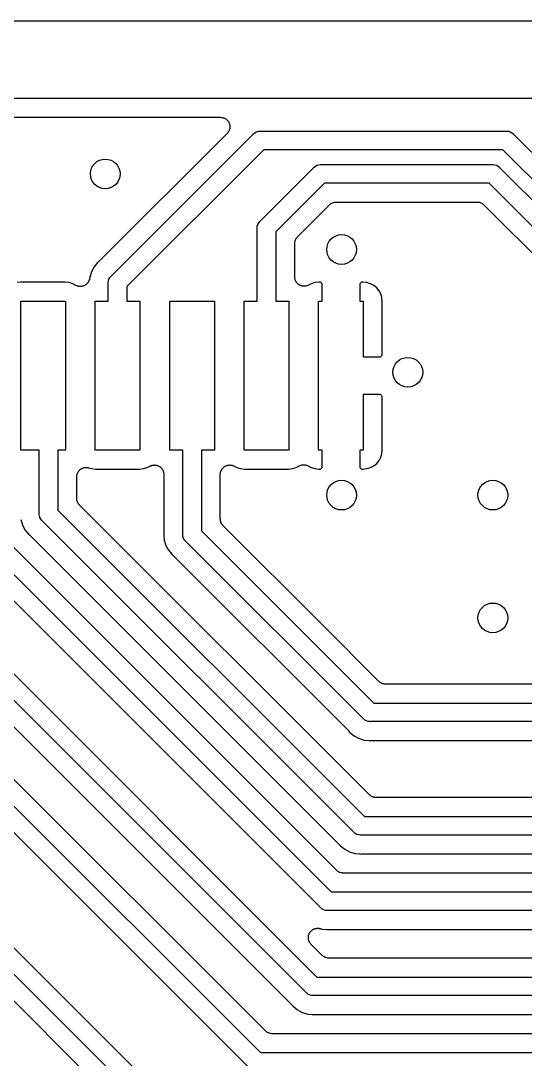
# Model space of a CAD drawing. Extents: x 74.5 to 163.3, y -89.7 to -63.9.
# Drawn here: x 91.19 to 97.97, y -82.26 to -68.3 of the extents above; entities that cross this region are included whole.
import ezdxf

# ---------------------------------------------------------------- set-up
doc = ezdxf.new("R2010")
doc.units = 0
doc.layers.add('BLACK', color=7, linetype='CONTINUOUS')

msp = doc.modelspace()

# ---------------------------------------------------------------- linework, layer by layer
at = {"layer": 'BLACK', "linetype": 'CONTINUOUS'}
for p, q in [((78.2664, -68.299), (117.441, -68.299)), ((102.703, -69.342), (81.0714, -69.342)), ((81.0244, -69.596), (93.8764, -69.596)), ((93.8764, -69.596), (93.8777, -69.596)), ((93.8777, -69.596), (93.8777, -69.596)), ((93.8777, -69.596), (93.8778, -69.596)), ((93.8778, -69.596), (93.8782, -69.596)), ((93.8782, -69.596), (93.8904, -69.5974)), ((93.8904, -69.5974), (93.9024, -69.5987)), ((93.9024, -69.5987), (93.9026, -69.5987)), ((93.9026, -69.5987), (93.9028, -69.5988)), ((93.9028, -69.5988), (93.9146, -69.6025)), ((93.9146, -69.6025), (93.926, -69.6061)), ((93.926, -69.6061), (93.9262, -69.6062)), ((93.9262, -69.6062), (93.9264, -69.6063)), ((93.9264, -69.6063), (93.9373, -69.6122)), ((93.9373, -69.6122), (93.9478, -69.618)), ((93.9478, -69.618), (93.948, -69.6181)), ((93.948, -69.6181), (93.9482, -69.6182)), ((93.9482, -69.6182), (93.9576, -69.6262)), ((93.9576, -69.6262), (93.9668, -69.6338)), ((93.9668, -69.6338), (93.967, -69.634)), ((93.967, -69.634), (93.9671, -69.6341)), ((93.9671, -69.6341), (93.9749, -69.6438)), ((93.9749, -69.6438), (93.9824, -69.6531)), ((93.9824, -69.6531), (93.9825, -69.6533)), ((93.9825, -69.6533), (93.9827, -69.6535)), ((93.9827, -69.6535), (93.9884, -69.6644)), ((93.9884, -69.6644), (93.994, -69.675)), ((93.9739, -69.8034), (93.9662, -69.8128)), ((93.9817, -69.794), (93.9739, -69.8034)), ((93.9818, -69.7938), (93.9817, -69.794)), ((93.9819, -69.7936), (93.9818, -69.7938)), ((93.9877, -69.783), (93.9819, -69.7936)), ((93.9935, -69.7722), (93.9877, -69.783)), ((93.9936, -69.772), (93.9935, -69.7722)), ((93.9937, -69.7718), (93.9936, -69.772)), ((93.9972, -69.7602), (93.9937, -69.7718)), ((93.994, -69.675), (93.9941, -69.6752)), ((93.9941, -69.6752), (93.9942, -69.6754)), ((93.9942, -69.6754), (93.9976, -69.6871)), ((94.0008, -69.7485), (93.9972, -69.7602)), ((93.9976, -69.6871), (94.0011, -69.6988)), ((94.0009, -69.7481), (94.0008, -69.7483)), ((94.0008, -69.7483), (94.0008, -69.7485)), ((94.0021, -69.7361), (94.0009, -69.7481)), ((94.0011, -69.6988), (94.0011, -69.699)), ((94.0011, -69.699), (94.0012, -69.6992)), ((94.0012, -69.6992), (94.0023, -69.7113)), ((94.0034, -69.7239), (94.0021, -69.7361)), ((94.0023, -69.7113), (94.0034, -69.7234)), ((94.0034, -69.7234), (94.0034, -69.7237)), ((94.0034, -69.7237), (94.0034, -69.7239)), ((94.3257, -69.813), (94.3372, -69.8036)), ((94.3372, -69.8036), (94.3589, -69.7919)), ((94.3589, -69.7919), (94.3621, -69.791)), ((94.3621, -69.791), (94.3825, -69.7848)), ((94.3825, -69.7848), (94.4009, -69.783)), ((94.4009, -69.783), (94.407, -69.7824)), ((94.4009, -69.783), (94.4009, -69.783)), ((94.407, -69.7824), (94.4131, -69.783)), ((94.4131, -69.783), (97.7163, -69.783)), ((97.7163, -69.783), (97.7224, -69.7824)), ((97.7224, -69.7824), (97.7285, -69.783)), ((97.7285, -69.783), (97.7285, -69.783)), ((97.7285, -69.783), (97.7469, -69.7848)), ((97.7469, -69.7848), (97.7705, -69.7919)), ((97.7705, -69.7919), (97.7922, -69.8036)), ((97.7922, -69.8036), (97.8112, -69.8192)), ((93.9662, -69.8128), (92.2446, -71.5344)), ((92.411, -71.7273), (94.3143, -69.8239)), ((94.3143, -69.8239), (94.3182, -69.8192)), ((94.3182, -69.8192), (94.3257, -69.813)), ((97.8112, -69.8192), (97.8151, -69.8239)), ((97.8151, -69.8239), (103.05, -75.059)), ((94.4588, -70.033), (92.62, -71.8718)), ((97.6706, -70.033), (94.4588, -70.033)), ((102.906, -75.2681), (97.6706, -70.033)), ((94.411, -70.9918), (95.1288, -70.2739)), ((95.1288, -70.2739), (95.1327, -70.2692)), ((95.1327, -70.2692), (95.1374, -70.2653)), ((95.1374, -70.2653), (95.1517, -70.2536)), ((95.1517, -70.2536), (95.1734, -70.242)), ((95.1734, -70.242), (95.1757, -70.2413)), ((95.1757, -70.2413), (95.197, -70.2348)), ((95.197, -70.2348), (95.2154, -70.233)), ((95.2154, -70.233), (95.2215, -70.2324)), ((95.2154, -70.233), (95.2154, -70.233)), ((95.2215, -70.2324), (95.2276, -70.233)), ((95.2276, -70.233), (97.5299, -70.233)), ((97.5299, -70.233), (97.536, -70.2324)), ((97.536, -70.2324), (97.5421, -70.233)), ((97.5421, -70.233), (97.5421, -70.233)), ((97.5421, -70.233), (97.5605, -70.2348)), ((97.5605, -70.2348), (97.5841, -70.242)), ((97.5841, -70.242), (97.6058, -70.2536)), ((97.6058, -70.2536), (97.6248, -70.2692)), ((97.6248, -70.2692), (97.6287, -70.274)), ((97.6287, -70.274), (102.864, -75.509)), ((95.2733, -70.483), (94.62, -71.1363)), ((97.4842, -70.483), (95.2733, -70.483)), ((102.719, -75.7181), (97.4842, -70.483)), ((94.9112, -71.2043), (95.3413, -70.7742)), ((95.3413, -70.7742), (95.3416, -70.7739)), ((95.3416, -70.7739), (95.3426, -70.773)), ((95.3416, -70.7739), (95.3416, -70.7739)), ((95.3416, -70.7739), (95.3416, -70.7739)), ((95.3426, -70.773), (95.3517, -70.7656)), ((95.3517, -70.7656), (95.3608, -70.7582)), ((95.3608, -70.7582), (95.3614, -70.7579)), ((95.3614, -70.7579), (95.3619, -70.7575)), ((95.3619, -70.7575), (95.3724, -70.7521)), ((95.3724, -70.7521), (95.3827, -70.7466)), ((95.3827, -70.7466), (95.3833, -70.7464)), ((95.3833, -70.7464), (95.3839, -70.7461)), ((95.3839, -70.7461), (95.3952, -70.7428)), ((95.3952, -70.7428), (95.4064, -70.7394)), ((95.4064, -70.7394), (95.4071, -70.7394)), ((95.4071, -70.7394), (95.4077, -70.7392)), ((95.4077, -70.7392), (95.4194, -70.7381)), ((95.4194, -70.7381), (95.4311, -70.737)), ((95.4311, -70.737), (97.3264, -70.737)), ((97.3264, -70.737), (97.3268, -70.737)), ((97.3268, -70.737), (97.3269, -70.737)), ((97.3269, -70.737), (97.3269, -70.737)), ((97.3269, -70.737), (97.3282, -70.737)), ((97.3282, -70.737), (97.3399, -70.7383)), ((97.3399, -70.7383), (97.3515, -70.7395)), ((97.3515, -70.7395), (97.3522, -70.7397)), ((97.3522, -70.7397), (97.3528, -70.7398)), ((97.3528, -70.7398), (97.364, -70.7433)), ((97.364, -70.7433), (97.3752, -70.7468)), ((97.3752, -70.7468), (97.3758, -70.7471)), ((97.3758, -70.7471), (97.3764, -70.7473)), ((97.3764, -70.7473), (97.3868, -70.7529)), ((97.3868, -70.7529), (97.3971, -70.7585)), ((97.3971, -70.7585), (97.3976, -70.7589)), ((97.3976, -70.7589), (97.3982, -70.7592)), ((97.3982, -70.7592), (97.4071, -70.7667)), ((97.4071, -70.7667), (97.4162, -70.7742)), ((97.4162, -70.7742), (102.526, -75.8844)), ((94.37, -71.0784), (94.3718, -71.06)), ((94.3718, -71.06), (94.379, -71.0364)), ((94.379, -71.0364), (94.3906, -71.0147)), ((94.3906, -71.0147), (94.4062, -70.9957)), ((94.4062, -70.9957), (94.411, -70.9918)), ((94.3694, -71.0845), (94.37, -71.0784)), ((94.37, -71.0906), (94.3694, -71.0845)), ((94.37, -71.0784), (94.37, -71.0784)), ((94.37, -72.07), (94.37, -71.0906)), ((94.62, -71.1363), (94.62, -72.07)), ((94.874, -71.2923), (94.8753, -71.2806)), ((94.874, -71.2936), (94.874, -71.2923)), ((94.874, -71.2937), (94.874, -71.2936)), ((94.874, -71.2936), (94.874, -71.2936)), ((94.874, -71.2941), (94.874, -71.2937)), ((94.874, -71.7417), (94.874, -71.2941)), ((94.8753, -71.2806), (94.8765, -71.269)), ((94.8765, -71.269), (94.8767, -71.2683)), ((94.8767, -71.2683), (94.8768, -71.2677)), ((94.8768, -71.2677), (94.8803, -71.2565)), ((94.8803, -71.2565), (94.8838, -71.2453)), ((94.8838, -71.2453), (94.8841, -71.2447)), ((94.8841, -71.2447), (94.8843, -71.2441)), ((94.8843, -71.2441), (94.8899, -71.2337)), ((94.8899, -71.2337), (94.8955, -71.2234)), ((94.8955, -71.2234), (94.8959, -71.2229)), ((94.8959, -71.2229), (94.8962, -71.2223)), ((94.8962, -71.2223), (94.9038, -71.2133)), ((94.9038, -71.2133), (94.9112, -71.2043)), ((92.1783, -71.6084), (92.1432, -71.6743)), ((92.2257, -71.5507), (92.1783, -71.6084)), ((92.2354, -71.5428), (92.2257, -71.5507)), ((92.2391, -71.539), (92.2354, -71.5428)), ((92.2433, -71.5357), (92.2391, -71.539)), ((92.2446, -71.5344), (92.2433, -71.5357)), ((92.1202, -71.7586), (92.1176, -71.7706)), ((92.1203, -71.7579), (92.1202, -71.7586)), ((92.1204, -71.7568), (92.1203, -71.7579)), ((92.1203, -71.7579), (92.1203, -71.7579)), ((92.1203, -71.7579), (92.1203, -71.7579)), ((92.1215, -71.7457), (92.1204, -71.7568)), ((92.1432, -71.6743), (92.1215, -71.7457)), ((92.379, -71.7719), (92.3906, -71.7502)), ((92.3906, -71.7502), (92.4062, -71.7312)), ((92.4062, -71.7312), (92.411, -71.7273)), ((94.8746, -71.7476), (94.874, -71.7417)), ((94.8745, -71.7535), (94.8746, -71.7476)), ((94.8758, -71.7599), (94.8745, -71.7535)), ((94.8764, -71.7664), (94.8758, -71.7599)), ((91.2012, -71.8142), (91.1452, -71.8197)), ((91.7888, -71.8142), (91.2012, -71.8142)), ((91.8448, -71.8197), (91.7888, -71.8142)), ((91.8927, -71.8342), (91.8448, -71.8197)), ((91.9341, -71.8564), (91.8927, -71.8342)), ((91.9452, -71.861), (91.9341, -71.8564)), ((91.9564, -71.8657), (91.9452, -71.861)), ((91.9567, -71.8657), (91.9564, -71.8657)), ((91.957, -71.8659), (91.9567, -71.8657)), ((91.9688, -71.8682), (91.957, -71.8659)), ((91.9807, -71.8707), (91.9688, -71.8682)), ((91.981, -71.8707), (91.9807, -71.8707)), ((91.9813, -71.8707), (91.981, -71.8707)), ((91.9935, -71.8708), (91.9813, -71.8707)), ((92.0055, -71.8708), (91.9935, -71.8708)), ((92.0058, -71.8708), (92.0055, -71.8708)), ((92.0061, -71.8708), (92.0058, -71.8708)), ((92.018, -71.8684), (92.0061, -71.8708)), ((92.0298, -71.8662), (92.018, -71.8684)), ((92.0301, -71.8661), (92.0298, -71.8662)), ((92.0304, -71.866), (92.0301, -71.8661)), ((92.0415, -71.8615), (92.0304, -71.866)), ((92.0528, -71.8569), (92.0415, -71.8615)), ((92.0531, -71.8567), (92.0528, -71.8569)), ((92.0534, -71.8566), (92.0531, -71.8567)), ((92.0634, -71.85), (92.0534, -71.8566)), ((92.0735, -71.8434), (92.0634, -71.85)), ((92.0738, -71.8431), (92.0735, -71.8434)), ((92.0741, -71.843), (92.0738, -71.8431)), ((92.0826, -71.8345), (92.0741, -71.843)), ((92.0913, -71.826), (92.0826, -71.8345)), ((92.0914, -71.8258), (92.0913, -71.826)), ((92.0917, -71.8255), (92.0914, -71.8258)), ((92.0984, -71.8156), (92.0917, -71.8255)), ((92.1053, -71.8056), (92.0984, -71.8156)), ((92.1054, -71.8053), (92.1053, -71.8056)), ((92.1056, -71.805), (92.1054, -71.8053)), ((92.1102, -71.7941), (92.1056, -71.805)), ((92.115, -71.7828), (92.1102, -71.7941)), ((92.1151, -71.7825), (92.115, -71.7828)), ((92.1152, -71.7822), (92.1151, -71.7825)), ((92.1176, -71.7706), (92.1152, -71.7822)), ((92.3694, -71.82), (92.37, -71.8139)), ((92.37, -71.8261), (92.3694, -71.82)), ((92.37, -71.8139), (92.3718, -71.7955)), ((92.37, -71.8139), (92.37, -71.8139)), ((92.37, -72.07), (92.37, -71.8261)), ((92.3718, -71.7955), (92.379, -71.7719)), ((92.62, -71.8718), (92.62, -72.07)), ((94.8781, -71.772), (94.8764, -71.7664)), ((94.8792, -71.7778), (94.8781, -71.772)), ((94.8817, -71.7839), (94.8792, -71.7778)), ((94.8836, -71.7901), (94.8817, -71.7839)), ((94.8864, -71.7953), (94.8836, -71.7901)), ((94.8886, -71.8008), (94.8864, -71.7953)), ((94.8922, -71.8062), (94.8886, -71.8008)), ((94.8952, -71.812), (94.8922, -71.8062)), ((94.899, -71.8165), (94.8952, -71.812)), ((94.9022, -71.8215), (94.899, -71.8165)), ((94.9068, -71.8261), (94.9022, -71.8215)), ((94.9109, -71.8312), (94.9068, -71.8261)), ((94.9154, -71.8349), (94.9109, -71.8312)), ((94.9196, -71.8392), (94.9154, -71.8349)), ((94.925, -71.8428), (94.9196, -71.8392)), ((94.93, -71.847), (94.925, -71.8428)), ((94.9352, -71.8498), (94.93, -71.847)), ((94.9401, -71.8531), (94.9352, -71.8498)), ((94.9461, -71.8557), (94.9401, -71.8531)), ((94.9518, -71.8588), (94.9461, -71.8557)), ((94.9574, -71.8605), (94.9518, -71.8588)), ((94.9629, -71.8628), (94.9574, -71.8605)), ((94.9692, -71.8642), (94.9629, -71.8628)), ((94.9755, -71.8661), (94.9692, -71.8642)), ((94.9813, -71.8667), (94.9755, -71.8661)), ((94.9871, -71.8679), (94.9813, -71.8667)), ((94.9936, -71.868), (94.9871, -71.8679)), ((95.0001, -71.8687), (94.9936, -71.868)), ((95.006, -71.8681), (95.0001, -71.8687)), ((95.0119, -71.8682), (95.006, -71.8681)), ((95.0183, -71.867), (95.0119, -71.8682)), ((95.0248, -71.8664), (95.0183, -71.867)), ((95.0305, -71.8648), (95.0248, -71.8664)), ((95.0363, -71.8637), (95.0305, -71.8648)), ((95.0423, -71.8613), (95.0363, -71.8637)), ((95.0486, -71.8594), (95.0423, -71.8613)), ((95.0538, -71.8567), (95.0486, -71.8594)), ((95.0593, -71.8545), (95.0538, -71.8567)), ((95.0609, -71.8537), (95.0593, -71.8545)), ((95.0973, -71.8342), (95.0609, -71.8537)), ((95.1452, -71.8197), (95.0973, -71.8342)), ((95.1997, -71.8143), (95.1452, -71.8197)), ((95.2189, -71.8148), (95.1997, -71.8143)), ((95.241, -71.8369), (95.2189, -71.8148)), ((95.241, -72.07), (95.241, -71.8369)), ((95.7711, -71.8148), (95.749, -71.8369)), ((95.749, -71.8369), (95.749, -72.07)), ((95.7903, -71.8143), (95.7711, -71.8148)), ((95.8448, -71.8197), (95.7903, -71.8143)), ((95.8927, -71.8342), (95.8448, -71.8197)), ((95.9368, -71.8578), (95.8927, -71.8342)), ((95.9755, -71.8895), (95.9368, -71.8578)), ((96.0072, -71.9282), (95.9755, -71.8895)), ((96.0308, -71.9723), (96.0072, -71.9282)), ((96.0453, -72.0202), (96.0308, -71.9723)), ((96.0508, -72.0761), (96.0453, -72.0202)), ((91.195, -74.07), (91.195, -72.07)), ((91.195, -72.07), (91.795, -72.07)), ((91.795, -72.07), (91.795, -74.07)), ((92.195, -74.07), (92.195, -72.07)), ((92.195, -72.07), (92.37, -72.07)), ((92.62, -72.07), (92.795, -72.07)), ((92.795, -72.07), (92.795, -74.07)), ((93.195, -74.07), (93.195, -72.07)), ((93.195, -72.07), (93.795, -72.07)), ((93.795, -72.07), (93.795, -74.07)), ((94.195, -74.07), (94.195, -72.07)), ((94.195, -72.07), (94.37, -72.07)), ((94.62, -72.07), (94.795, -72.07)), ((94.795, -72.07), (94.795, -74.07)), ((95.195, -74.07), (95.195, -72.07)), ((95.195, -72.07), (95.241, -72.07)), ((95.749, -72.07), (95.795, -72.07)), ((95.795, -72.07), (95.795, -72.816)), ((96.0491, -72.795), (96.0508, -72.0761)), ((95.795, -72.816), (96.0281, -72.816)), ((96.0281, -72.816), (96.0491, -72.795)), ((95.795, -73.324), (95.795, -74.07)), ((96.0281, -73.324), (95.795, -73.324)), ((96.0491, -73.345), (96.0281, -73.324)), ((96.0508, -74.0639), (96.0491, -73.345)), ((91.442, -74.07), (91.195, -74.07)), ((91.442, -74.9239), (91.442, -74.07)), ((91.795, -74.07), (91.692, -74.07)), ((91.692, -74.07), (91.692, -74.8782)), ((92.795, -74.07), (92.195, -74.07)), ((93.37, -74.07), (93.195, -74.07)), ((93.37, -75.2009), (93.37, -74.07)), ((93.795, -74.07), (93.62, -74.07)), ((93.62, -74.07), (93.62, -75.1552)), ((94.795, -74.07), (94.195, -74.07)), ((95.241, -74.07), (95.195, -74.07)), ((95.241, -74.3031), (95.241, -74.07)), ((95.795, -74.07), (95.749, -74.07)), ((95.749, -74.07), (95.749, -74.3031)), ((96.0308, -74.1677), (96.0453, -74.1198)), ((96.0453, -74.1198), (96.0508, -74.0639)), ((92.9595, -74.2752), (92.9652, -74.2736)), ((92.9652, -74.2736), (92.9717, -74.273)), ((92.9717, -74.273), (92.9781, -74.2718)), ((92.9781, -74.2718), (92.984, -74.2719)), ((92.984, -74.2719), (92.9899, -74.2713)), ((92.9899, -74.2713), (92.9964, -74.272)), ((92.9964, -74.272), (93.0029, -74.2721)), ((93.0029, -74.2721), (93.0087, -74.2733)), ((93.0087, -74.2733), (93.0145, -74.2739)), ((93.0145, -74.2739), (93.0208, -74.2758)), ((93.971, -74.2754), (93.9772, -74.2736)), ((93.9772, -74.2736), (93.9831, -74.273)), ((93.9831, -74.273), (93.9889, -74.2719)), ((93.9889, -74.2719), (93.9954, -74.2719)), ((93.9954, -74.2719), (94.0019, -74.2713)), ((94.0019, -74.2713), (94.0078, -74.2719)), ((94.0078, -74.2719), (94.0137, -74.2719)), ((94.0137, -74.2719), (94.0201, -74.2732)), ((94.0201, -74.2732), (94.0265, -74.2739)), ((94.0265, -74.2739), (94.0322, -74.2757)), ((94.9476, -74.2779), (94.9586, -74.2734)), ((94.9586, -74.2734), (94.9592, -74.2733)), ((94.9592, -74.2733), (94.9597, -74.2731)), ((94.9597, -74.2731), (94.9713, -74.271)), ((94.9713, -74.271), (94.9829, -74.2687)), ((94.9829, -74.2687), (94.9835, -74.2687)), ((94.9835, -74.2687), (94.9841, -74.2686)), ((94.9841, -74.2686), (94.9959, -74.2687)), ((94.9959, -74.2687), (95.0077, -74.2687)), ((95.0077, -74.2687), (95.0083, -74.2689)), ((95.0083, -74.2689), (95.0089, -74.2689)), ((95.0089, -74.2689), (95.0204, -74.2713)), ((95.0204, -74.2713), (95.032, -74.2736)), ((95.032, -74.2736), (95.0325, -74.2738)), ((95.0325, -74.2738), (95.0331, -74.274)), ((95.0331, -74.274), (95.044, -74.2786)), ((95.9368, -74.2822), (95.9755, -74.2505)), ((95.9755, -74.2505), (96.0072, -74.2118)), ((96.0072, -74.2118), (96.0308, -74.1677)), ((91.9467, -74.4177), (91.948, -74.4113)), ((91.948, -74.4113), (91.9488, -74.4047)), ((91.9488, -74.4047), (91.9505, -74.3991)), ((91.9505, -74.3991), (91.9517, -74.3934)), ((91.9517, -74.3934), (91.9543, -74.3874)), ((91.9543, -74.3874), (91.9563, -74.3811)), ((91.9563, -74.3811), (91.9591, -74.376)), ((91.9591, -74.376), (91.9614, -74.3706)), ((91.9614, -74.3706), (91.965, -74.3651)), ((91.965, -74.3651), (91.9682, -74.3594)), ((91.9682, -74.3594), (91.972, -74.3549)), ((91.972, -74.3549), (91.9753, -74.3501)), ((91.9753, -74.3501), (91.9799, -74.3454)), ((91.9799, -74.3454), (91.9841, -74.3404)), ((91.9841, -74.3404), (91.9887, -74.3367)), ((91.9887, -74.3367), (91.9929, -74.3326)), ((91.9929, -74.3326), (91.9983, -74.329)), ((91.9983, -74.329), (92.0035, -74.3249)), ((92.0035, -74.3249), (92.0086, -74.3222)), ((92.0086, -74.3222), (92.0135, -74.3189)), ((92.0135, -74.3189), (92.0196, -74.3164)), ((92.0196, -74.3164), (92.0254, -74.3134)), ((92.0254, -74.3134), (92.031, -74.3117)), ((92.031, -74.3117), (92.0365, -74.3095)), ((92.0365, -74.3095), (92.0429, -74.3082)), ((92.0429, -74.3082), (92.0492, -74.3064)), ((92.0492, -74.3064), (92.055, -74.3059)), ((92.055, -74.3059), (92.0608, -74.3047)), ((92.0608, -74.3047), (92.0673, -74.3047)), ((92.0673, -74.3047), (92.0739, -74.3041)), ((92.0739, -74.3041), (92.0797, -74.3047)), ((92.0797, -74.3047), (92.0856, -74.3048)), ((92.0856, -74.3048), (92.092, -74.306)), ((92.092, -74.306), (92.0985, -74.3067)), ((92.0985, -74.3067), (92.1041, -74.3085)), ((92.1041, -74.3085), (92.1099, -74.3096)), ((92.1099, -74.3096), (92.1452, -74.3203)), ((92.1452, -74.3203), (92.2012, -74.3258)), ((92.2012, -74.3258), (92.7888, -74.3258)), ((92.7888, -74.3258), (92.8448, -74.3203)), ((92.8448, -74.3203), (92.8927, -74.3058)), ((92.8927, -74.3058), (92.9291, -74.2863)), ((92.9291, -74.2863), (92.9307, -74.2855)), ((92.9307, -74.2855), (92.9362, -74.2833)), ((92.9362, -74.2833), (92.9414, -74.2806)), ((92.9414, -74.2806), (92.9477, -74.2787)), ((92.9477, -74.2787), (92.9537, -74.2763)), ((92.9537, -74.2763), (92.9595, -74.2752)), ((93.0208, -74.2758), (93.0271, -74.2772)), ((93.0271, -74.2772), (93.0326, -74.2795)), ((93.0326, -74.2795), (93.0382, -74.2812)), ((93.0382, -74.2812), (93.0439, -74.2843)), ((93.0439, -74.2843), (93.0499, -74.2869)), ((93.0499, -74.2869), (93.0548, -74.2902)), ((93.0548, -74.2902), (93.06, -74.293)), ((93.06, -74.293), (93.065, -74.2972)), ((93.065, -74.2972), (93.0704, -74.3008)), ((93.0704, -74.3008), (93.0746, -74.3051)), ((93.0746, -74.3051), (93.0791, -74.3088)), ((93.0791, -74.3088), (93.0832, -74.3139)), ((93.0832, -74.3139), (93.0878, -74.3185)), ((93.0878, -74.3185), (93.091, -74.3234)), ((93.091, -74.3234), (93.0948, -74.328)), ((93.0948, -74.328), (93.0978, -74.3338)), ((93.0978, -74.3338), (93.1014, -74.3392)), ((93.1014, -74.3392), (93.1036, -74.3447)), ((93.1036, -74.3447), (93.1064, -74.3499)), ((93.1064, -74.3499), (93.1083, -74.3562)), ((93.1083, -74.3562), (93.1108, -74.3622)), ((93.1108, -74.3622), (93.1119, -74.368)), ((93.1119, -74.368), (93.1136, -74.3736)), ((93.1136, -74.3736), (93.1142, -74.3801)), ((93.1142, -74.3801), (93.1155, -74.3865)), ((93.1155, -74.3865), (93.1154, -74.3924)), ((93.1154, -74.3924), (93.116, -74.3983)), ((93.116, -74.3983), (93.116, -75.1822)), ((93.874, -74.3965), (93.8747, -74.3907)), ((93.874, -74.3983), (93.874, -74.3965)), ((93.874, -74.9974), (93.874, -74.3983)), ((93.8747, -74.3848), (93.876, -74.3784)), ((93.8747, -74.3907), (93.8747, -74.3848)), ((93.876, -74.3784), (93.8768, -74.3719)), ((93.8768, -74.3719), (93.8786, -74.3663)), ((93.8786, -74.3663), (93.8798, -74.3605)), ((93.8798, -74.3605), (93.8823, -74.3545)), ((93.8823, -74.3545), (93.8843, -74.3483)), ((93.8843, -74.3483), (93.8871, -74.3431)), ((93.8871, -74.3431), (93.8894, -74.3377)), ((93.8894, -74.3377), (93.8931, -74.3323)), ((93.8931, -74.3323), (93.8962, -74.3266)), ((93.8962, -74.3266), (93.9, -74.322)), ((93.9, -74.322), (93.9033, -74.3171)), ((93.9033, -74.3171), (93.908, -74.3126)), ((93.908, -74.3126), (93.9121, -74.3076)), ((93.9121, -74.3076), (93.9167, -74.3039)), ((93.9167, -74.3039), (93.9209, -74.2997)), ((93.9209, -74.2997), (93.9264, -74.2961)), ((93.9264, -74.2961), (93.9315, -74.292)), ((93.9315, -74.292), (93.9367, -74.2893)), ((93.9367, -74.2893), (93.9416, -74.2861)), ((93.9416, -74.2861), (93.9477, -74.2836)), ((93.9477, -74.2836), (93.9534, -74.2806)), ((93.9534, -74.2806), (93.9591, -74.2789)), ((93.9591, -74.2789), (93.9646, -74.2767)), ((93.9646, -74.2767), (93.971, -74.2754)), ((94.0322, -74.2757), (94.038, -74.2768)), ((94.038, -74.2768), (94.044, -74.2793)), ((94.044, -74.2793), (94.0502, -74.2812)), ((94.0502, -74.2812), (94.0554, -74.284)), ((94.0554, -74.284), (94.0609, -74.2863)), ((94.0609, -74.2863), (94.0973, -74.3058)), ((94.0973, -74.3058), (94.1452, -74.3203)), ((94.1452, -74.3203), (94.2012, -74.3258)), ((94.2012, -74.3258), (94.7888, -74.3258)), ((94.7888, -74.3258), (94.8448, -74.3203)), ((94.8448, -74.3203), (94.8927, -74.3058)), ((94.8927, -74.3058), (94.9351, -74.2831)), ((94.9351, -74.2831), (94.9356, -74.2829)), ((94.9356, -74.2829), (94.9356, -74.2828)), ((94.9356, -74.2828), (94.9357, -74.2828)), ((94.9357, -74.2828), (94.9367, -74.2823)), ((94.9367, -74.2823), (94.9476, -74.2779)), ((95.044, -74.2786), (95.0549, -74.2831)), ((95.0549, -74.2831), (95.0973, -74.3058)), ((95.0973, -74.3058), (95.1452, -74.3203)), ((95.1452, -74.3203), (95.1997, -74.3257)), ((95.1997, -74.3257), (95.2189, -74.3252)), ((95.2189, -74.3252), (95.241, -74.3031)), ((95.749, -74.3031), (95.7711, -74.3252)), ((95.7711, -74.3252), (95.7903, -74.3257)), ((95.7903, -74.3257), (95.8448, -74.3203)), ((95.8448, -74.3203), (95.8927, -74.3058)), ((95.8927, -74.3058), (95.9368, -74.2822)), ((91.946, -74.4294), (91.9467, -74.4235)), ((91.946, -74.4311), (91.946, -74.4294)), ((91.946, -74.7204), (91.946, -74.4311)), ((91.9467, -74.4235), (91.9467, -74.4177)), ((91.9471, -74.7321), (91.946, -74.7204)), ((91.9482, -74.7438), (91.9471, -74.7321)), ((91.9484, -74.7444), (91.9482, -74.7438)), ((91.9484, -74.7451), (91.9484, -74.7444)), ((91.9518, -74.7563), (91.9484, -74.7451)), ((91.9551, -74.7676), (91.9518, -74.7563)), ((91.9554, -74.7682), (91.9551, -74.7676)), ((91.9556, -74.7688), (91.9554, -74.7682)), ((91.9611, -74.7792), (91.9556, -74.7688)), ((91.9665, -74.7896), (91.9611, -74.7792)), ((91.9669, -74.7901), (91.9665, -74.7896)), ((91.9672, -74.7907), (91.9669, -74.7901)), ((91.9746, -74.7998), (91.9672, -74.7907)), ((91.982, -74.8089), (91.9746, -74.7998)), ((91.9829, -74.8099), (91.982, -74.8089)), ((91.9832, -74.8102), (91.9829, -74.8099)), ((91.9829, -74.8099), (91.9829, -74.8099)), ((91.9829, -74.8099), (91.9829, -74.8099)), ((95.8778, -78.7048), (91.9832, -74.8102)), ((91.4414, -74.93), (91.442, -74.9239)), ((91.442, -74.9361), (91.4414, -74.93)), ((91.4438, -74.9545), (91.442, -74.9361)), ((91.442, -74.9361), (91.442, -74.9361)), ((91.451, -74.9781), (91.4438, -74.9545)), ((91.692, -74.8782), (95.8098, -78.996)), ((91.1935, -75.0043), (91.2152, -75.0757)), ((91.2152, -75.0757), (91.2503, -75.1416)), ((91.4626, -74.9998), (91.451, -74.9781)), ((91.4782, -75.0188), (91.4626, -74.9998)), ((91.483, -75.0227), (91.4782, -75.0188)), ((95.6653, -79.205), (91.483, -75.0227)), ((93.8751, -75.0091), (93.874, -74.9974)), ((93.8762, -75.0208), (93.8751, -75.0091)), ((93.8764, -75.0214), (93.8762, -75.0208)), ((93.8764, -75.0221), (93.8764, -75.0214)), ((93.8798, -75.0333), (93.8764, -75.0221)), ((93.8831, -75.0446), (93.8798, -75.0333)), ((93.8834, -75.0452), (93.8831, -75.0446)), ((93.8836, -75.0458), (93.8834, -75.0452)), ((93.8891, -75.0562), (93.8836, -75.0458)), ((93.8945, -75.0666), (93.8891, -75.0562)), ((93.8949, -75.0671), (93.8945, -75.0666)), ((93.8952, -75.0677), (93.8949, -75.0671)), ((93.9026, -75.0768), (93.8952, -75.0677)), ((93.91, -75.0859), (93.9026, -75.0768)), ((93.9109, -75.0869), (93.91, -75.0859)), ((93.9112, -75.0872), (93.9109, -75.0869)), ((93.9109, -75.0869), (93.9109, -75.0869)), ((93.9109, -75.0869), (93.9109, -75.0869)), ((95.2407, -76.4167), (93.9112, -75.0872)), ((95.4333, -79.7208), (90.9112, -75.1987)), ((91.2503, -75.1416), (91.2977, -75.1993)), ((91.2977, -75.1993), (91.3074, -75.2072)), ((91.3074, -75.2072), (91.3087, -75.2083)), ((91.3087, -75.2083), (91.3124, -75.2122)), ((91.3124, -75.2122), (91.3166, -75.2156)), ((91.3166, -75.2156), (95.4724, -79.3714)), ((93.1154, -75.1946), (93.1142, -75.207)), ((93.1142, -75.207), (93.1154, -75.2194)), ((93.116, -75.1839), (93.1154, -75.1893)), ((93.1154, -75.1893), (93.1154, -75.1946)), ((93.1154, -75.2194), (93.1154, -75.2195)), ((93.1154, -75.2195), (93.1215, -75.2813)), ((93.116, -75.1822), (93.116, -75.1839)), ((93.3694, -75.207), (93.37, -75.2009)), ((93.37, -75.2131), (93.3694, -75.207)), ((93.3718, -75.2315), (93.37, -75.2131)), ((93.37, -75.2131), (93.37, -75.2131)), ((93.379, -75.2551), (93.3718, -75.2315)), ((93.62, -75.1552), (95.9368, -77.472)), ((90.62, -75.2667), (95.3653, -80.012)), ((93.1215, -75.2813), (93.1432, -75.3527)), ((93.1432, -75.3527), (93.1783, -75.4186)), ((93.3906, -75.2768), (93.379, -75.2551)), ((93.4062, -75.2958), (93.3906, -75.2768)), ((93.411, -75.2997), (93.4062, -75.2958)), ((95.7923, -77.6811), (93.411, -75.2997)), ((95.2208, -80.221), (90.411, -75.4112)), ((93.1783, -75.4186), (93.2257, -75.4763)), ((93.2257, -75.4763), (93.2354, -75.4842)), ((93.2354, -75.4842), (93.2367, -75.4853)), ((93.2367, -75.4853), (93.2404, -75.4892)), ((93.2404, -75.4892), (93.2446, -75.4926)), ((93.2446, -75.4926), (95.5994, -77.8474)), ((89.62, -75.6016), (95.1734, -81.155)), ((95.0289, -81.3641), (89.411, -75.7461)), ((89.2446, -75.939), (94.836, -81.5304)), ((94.4808, -81.8798), (88.9112, -76.3102)), ((88.62, -76.3782), (94.4128, -82.171)), ((95.2408, -76.4168), (95.2407, -76.4167)), ((96.0048, -77.1808), (95.2408, -76.4168)), ((94.2683, -82.38), (88.411, -76.5227)), ((96.0139, -77.1882), (96.0048, -77.1808)), ((96.0228, -77.1958), (96.0139, -77.1882)), ((96.0234, -77.1961), (96.0228, -77.1958)), ((96.0239, -77.1965), (96.0234, -77.1961)), ((96.0342, -77.2021), (96.0239, -77.1965)), ((96.0446, -77.2077), (96.0342, -77.2021)), ((87.62, -77.2832), (93.2698, -82.933)), ((96.0452, -77.2079), (96.0446, -77.2077)), ((96.0458, -77.2082), (96.0452, -77.2079)), ((96.057, -77.2117), (96.0458, -77.2082)), ((96.0682, -77.2152), (96.057, -77.2117)), ((96.0688, -77.2153), (96.0682, -77.2152)), ((96.0695, -77.2155), (96.0688, -77.2153)), ((96.0811, -77.2167), (96.0695, -77.2155)), ((96.0928, -77.218), (96.0811, -77.2167)), ((96.0941, -77.218), (96.0928, -77.218)), ((96.0942, -77.218), (96.0941, -77.218)), ((96.0941, -77.218), (96.0941, -77.218)), ((96.0946, -77.218), (96.0942, -77.218)), ((115.545, -77.218), (96.0946, -77.218)), ((93.1253, -83.1421), (87.411, -77.4277)), ((95.9368, -77.472), (115.564, -77.472)), ((87.2446, -77.6206), (92.8482, -83.2242)), ((95.7962, -77.6858), (95.7923, -77.6811)), ((95.8009, -77.6897), (95.7962, -77.6858)), ((95.8103, -77.6974), (95.8009, -77.6897)), ((95.8009, -77.6897), (95.8009, -77.6897)), ((95.8152, -77.7014), (95.8103, -77.6974)), ((95.8369, -77.713), (95.8152, -77.7014)), ((95.8605, -77.7202), (95.8369, -77.713)), ((95.8789, -77.722), (95.8605, -77.7202)), ((95.885, -77.7226), (95.8789, -77.722)), ((95.8789, -77.722), (95.8789, -77.722)), ((95.8911, -77.722), (95.885, -77.7226)), ((115.518, -77.722), (95.8911, -77.722)), ((95.5994, -77.8474), (95.6007, -77.8487)), ((95.6007, -77.8487), (95.604, -77.8529)), ((95.604, -77.8529), (95.6078, -77.8567)), ((95.6078, -77.8567), (95.6157, -77.8663)), ((95.6157, -77.8663), (95.6734, -77.9136)), ((95.6734, -77.9136), (95.7393, -77.9488)), ((95.7393, -77.9488), (95.7941, -77.9655)), ((95.7941, -77.9655), (95.7941, -77.9655)), ((95.7941, -77.9655), (95.8107, -77.9705)), ((95.8107, -77.9705), (95.8726, -77.9766)), ((95.8726, -77.9766), (95.8726, -77.9766)), ((95.8726, -77.9766), (95.885, -77.9778)), ((95.885, -77.9778), (95.8974, -77.9766)), ((95.8974, -77.9766), (95.8992, -77.9764)), ((95.8992, -77.9764), (95.9045, -77.9765)), ((95.9045, -77.9765), (95.9098, -77.976)), ((95.9098, -77.976), (115.36, -77.976)), ((95.8869, -78.7122), (95.8778, -78.7048)), ((95.8958, -78.7198), (95.8869, -78.7122)), ((95.8964, -78.7201), (95.8958, -78.7198)), ((95.8969, -78.7205), (95.8964, -78.7201)), ((95.9072, -78.7261), (95.8969, -78.7205)), ((95.9176, -78.7317), (95.9072, -78.7261)), ((95.9182, -78.7319), (95.9176, -78.7317)), ((95.9188, -78.7322), (95.9182, -78.7319)), ((95.93, -78.7357), (95.9188, -78.7322)), ((95.9412, -78.7392), (95.93, -78.7357)), ((95.9419, -78.7393), (95.9412, -78.7392)), ((95.9425, -78.7395), (95.9419, -78.7393)), ((95.9541, -78.7407), (95.9425, -78.7395)), ((95.9658, -78.742), (95.9541, -78.7407)), ((95.9671, -78.742), (95.9658, -78.742)), ((95.9672, -78.742), (95.9671, -78.742)), ((95.9671, -78.742), (95.9671, -78.742)), ((95.9676, -78.742), (95.9672, -78.742)), ((114.148, -78.742), (95.9676, -78.742)), ((95.8098, -78.996), (114.167, -78.996)), ((95.6692, -79.2098), (95.6653, -79.205)), ((95.6739, -79.2137), (95.6692, -79.2098)), ((95.6882, -79.2254), (95.6739, -79.2137)), ((95.7099, -79.237), (95.6882, -79.2254)), ((95.7335, -79.2442), (95.7099, -79.237)), ((95.7519, -79.246), (95.7335, -79.2442)), ((95.758, -79.2466), (95.7519, -79.246)), ((95.7519, -79.246), (95.7519, -79.246)), ((95.7641, -79.246), (95.758, -79.2466)), ((114.121, -79.246), (95.7641, -79.246)), ((95.4724, -79.3714), (95.4737, -79.3727)), ((95.4737, -79.3727), (95.477, -79.3769)), ((95.477, -79.3769), (95.4808, -79.3807)), ((95.4808, -79.3807), (95.4887, -79.3903)), ((95.4887, -79.3903), (95.5464, -79.4376)), ((95.5464, -79.4376), (95.6123, -79.4728)), ((95.6123, -79.4728), (95.6837, -79.4945)), ((95.6837, -79.4945), (95.7456, -79.5006)), ((95.7456, -79.5006), (95.7456, -79.5006)), ((95.7456, -79.5006), (95.758, -79.5018)), ((95.758, -79.5018), (95.7704, -79.5006)), ((95.7704, -79.5006), (95.7722, -79.5005)), ((95.7722, -79.5005), (95.7775, -79.5005)), ((95.7775, -79.5005), (95.7828, -79.5)), ((95.7828, -79.5), (113.963, -79.5)), ((95.4424, -79.7282), (95.4333, -79.7208)), ((95.4513, -79.7358), (95.4424, -79.7282)), ((95.4519, -79.7361), (95.4513, -79.7358)), ((95.4524, -79.7365), (95.4519, -79.7361)), ((95.4627, -79.7421), (95.4524, -79.7365)), ((95.4731, -79.7477), (95.4627, -79.7421)), ((95.4737, -79.7479), (95.4731, -79.7477)), ((95.4743, -79.7482), (95.4737, -79.7479)), ((95.4855, -79.7517), (95.4743, -79.7482)), ((95.4967, -79.7552), (95.4855, -79.7517)), ((95.4973, -79.7553), (95.4967, -79.7552)), ((95.498, -79.7555), (95.4973, -79.7553)), ((95.5096, -79.7567), (95.498, -79.7555)), ((95.5213, -79.758), (95.5096, -79.7567)), ((95.5226, -79.758), (95.5213, -79.758)), ((95.5227, -79.758), (95.5226, -79.758)), ((95.5226, -79.758), (95.5226, -79.758)), ((95.5231, -79.758), (95.5227, -79.758)), ((113.132, -79.758), (95.5231, -79.758)), ((95.3653, -80.012), (113.151, -80.012)), ((95.2247, -80.2258), (95.2208, -80.221)), ((95.2294, -80.2297), (95.2247, -80.2258)), ((95.2437, -80.2414), (95.2294, -80.2297)), ((95.2576, -80.2489), (95.2437, -80.2414)), ((95.2654, -80.253), (95.2576, -80.2489)), ((95.289, -80.2602), (95.2654, -80.253)), ((95.3074, -80.262), (95.289, -80.2602)), ((95.3135, -80.2626), (95.3074, -80.262)), ((95.3074, -80.262), (95.3074, -80.262)), ((95.3196, -80.262), (95.3135, -80.2626)), ((113.105, -80.262), (95.3196, -80.262)), ((95.0754, -80.5605), (95.0785, -80.555)), ((95.0785, -80.555), (95.0824, -80.5503)), ((95.0824, -80.5503), (95.0858, -80.5453)), ((95.0858, -80.5453), (95.0903, -80.5408)), ((95.0903, -80.5408), (95.0943, -80.5359)), ((95.0943, -80.5359), (95.0991, -80.5321)), ((95.0991, -80.5321), (95.1034, -80.5278)), ((95.1034, -80.5278), (95.1087, -80.5243)), ((95.1087, -80.5243), (95.1136, -80.5203)), ((95.1136, -80.5203), (95.119, -80.5175)), ((95.119, -80.5175), (95.124, -80.5141)), ((95.124, -80.5141), (95.1299, -80.5117)), ((95.1299, -80.5117), (95.1355, -80.5088)), ((95.1355, -80.5088), (95.1414, -80.507)), ((95.1414, -80.507), (95.147, -80.5047)), ((95.147, -80.5047), (95.1532, -80.5035)), ((95.1532, -80.5035), (95.1593, -80.5017)), ((95.1593, -80.5017), (95.1653, -80.5011)), ((95.1653, -80.5011), (95.1713, -80.4999)), ((95.1713, -80.4999), (95.1776, -80.4999)), ((95.1776, -80.4999), (95.184, -80.4993)), ((95.184, -80.4993), (95.19, -80.5)), ((95.19, -80.5), (95.1961, -80.5)), ((95.1961, -80.5), (95.2023, -80.5012)), ((95.2023, -80.5012), (95.2086, -80.5018)), ((95.2086, -80.5018), (95.2144, -80.5036)), ((95.2144, -80.5036), (95.2204, -80.5048)), ((95.2204, -80.5048), (95.2392, -80.5105)), ((95.2392, -80.5105), (95.3011, -80.5166)), ((95.3011, -80.5166), (95.3011, -80.5166)), ((95.3011, -80.5166), (95.3135, -80.5178)), ((95.3135, -80.5178), (95.3259, -80.5166)), ((95.3259, -80.5166), (95.3277, -80.5164)), ((95.3277, -80.5164), (95.333, -80.5165)), ((95.333, -80.5165), (95.3383, -80.516)), ((95.3383, -80.516), (112.947, -80.516)), ((95.0565, -80.625), (95.0572, -80.619)), ((95.0571, -80.6313), (95.0565, -80.625)), ((95.057, -80.6377), (95.0571, -80.6313)), ((95.0582, -80.6436), (95.057, -80.6377)), ((95.0572, -80.6129), (95.0585, -80.6067)), ((95.0572, -80.619), (95.0572, -80.6129)), ((95.0587, -80.6497), (95.0582, -80.6436)), ((95.0585, -80.6067), (95.0592, -80.6004)), ((95.0605, -80.6558), (95.0587, -80.6497)), ((95.0592, -80.6004), (95.061, -80.5946)), ((95.0616, -80.662), (95.0605, -80.6558)), ((95.061, -80.5946), (95.0622, -80.5886)), ((95.0639, -80.6677), (95.0616, -80.662)), ((95.0622, -80.5886), (95.0647, -80.5828)), ((95.0656, -80.6735), (95.0639, -80.6677)), ((95.0647, -80.5828), (95.0666, -80.5767)), ((95.0685, -80.6791), (95.0656, -80.6735)), ((95.0666, -80.5767), (95.0695, -80.5714)), ((95.0709, -80.685), (95.0685, -80.6791)), ((95.0695, -80.5714), (95.0719, -80.5658)), ((95.0742, -80.6901), (95.0709, -80.685)), ((95.0719, -80.5658), (95.0754, -80.5605)), ((95.077, -80.6955), (95.0742, -80.6901)), ((95.081, -80.7005), (95.077, -80.6955)), ((95.0844, -80.7058), (95.081, -80.7005)), ((95.0887, -80.7101), (95.0844, -80.7058)), ((95.0925, -80.7149), (95.0887, -80.7101)), ((95.0937, -80.7161), (95.0925, -80.7149)), ((95.2414, -80.8638), (95.0937, -80.7161)), ((95.2504, -80.8712), (95.2414, -80.8638)), ((95.2594, -80.8788), (95.2504, -80.8712)), ((95.26, -80.8791), (95.2594, -80.8788)), ((95.2605, -80.8795), (95.26, -80.8791)), ((95.2708, -80.8851), (95.2605, -80.8795)), ((95.2811, -80.8907), (95.2708, -80.8851)), ((95.2818, -80.8909), (95.2811, -80.8907)), ((95.2824, -80.8912), (95.2818, -80.8909)), ((95.2936, -80.8947), (95.2824, -80.8912)), ((95.3048, -80.8982), (95.2936, -80.8947)), ((95.3054, -80.8983), (95.3048, -80.8982)), ((95.3061, -80.8985), (95.3054, -80.8983)), ((95.3177, -80.8997), (95.3061, -80.8985)), ((95.3294, -80.901), (95.3177, -80.8997)), ((95.3307, -80.901), (95.3294, -80.901)), ((95.3308, -80.901), (95.3307, -80.901)), ((95.3307, -80.901), (95.3307, -80.901)), ((95.3312, -80.901), (95.3308, -80.901)), ((111.227, -80.901), (95.3312, -80.901)), ((95.1734, -81.155), (111.246, -81.155)), ((95.0328, -81.3688), (95.0289, -81.3641)), ((95.0375, -81.3727), (95.0328, -81.3688)), ((95.0446, -81.3785), (95.0375, -81.3727)), ((95.0375, -81.3727), (95.0375, -81.3727)), ((95.0518, -81.3844), (95.0446, -81.3785)), ((95.0735, -81.396), (95.0518, -81.3844)), ((94.836, -81.5304), (94.8373, -81.5317)), ((94.8373, -81.5317), (94.8406, -81.5359)), ((95.0971, -81.4032), (95.0735, -81.396)), ((95.1155, -81.405), (95.0971, -81.4032)), ((95.1216, -81.4056), (95.1155, -81.405)), ((95.1155, -81.405), (95.1155, -81.405)), ((95.1277, -81.405), (95.1216, -81.4056)), ((111.2, -81.405), (95.1277, -81.405)), ((94.8406, -81.5359), (94.8444, -81.5397)), ((94.8444, -81.5397), (94.8523, -81.5493)), ((94.8523, -81.5493), (94.91, -81.5966)), ((94.91, -81.5966), (94.9758, -81.6318)), ((94.9758, -81.6318), (95.0371, -81.6504)), ((95.0371, -81.6504), (95.0372, -81.6505)), ((95.0372, -81.6505), (95.0473, -81.6535)), ((95.0473, -81.6535), (95.1092, -81.6596)), ((95.1092, -81.6596), (95.1092, -81.6596)), ((95.1092, -81.6596), (95.1216, -81.6608)), ((95.1216, -81.6608), (95.134, -81.6596)), ((95.134, -81.6596), (95.1358, -81.6594)), ((95.1358, -81.6594), (95.1411, -81.6595)), ((95.1411, -81.6595), (95.1464, -81.659)), ((95.1464, -81.659), (111.042, -81.659)), ((94.4899, -81.8872), (94.4808, -81.8798)), ((94.4988, -81.8948), (94.4899, -81.8872)), ((94.4994, -81.8951), (94.4988, -81.8948)), ((94.4999, -81.8955), (94.4994, -81.8951)), ((94.5103, -81.9011), (94.4999, -81.8955)), ((94.5206, -81.9067), (94.5103, -81.9011)), ((94.5212, -81.9069), (94.5206, -81.9067)), ((94.5218, -81.9072), (94.5212, -81.9069)), ((94.533, -81.9107), (94.5218, -81.9072)), ((94.5442, -81.9142), (94.533, -81.9107)), ((94.5448, -81.9143), (94.5442, -81.9142)), ((94.5455, -81.9145), (94.5448, -81.9143)), ((94.5571, -81.9157), (94.5455, -81.9145)), ((94.5688, -81.917), (94.5571, -81.9157)), ((94.5701, -81.917), (94.5688, -81.917)), ((94.5702, -81.917), (94.5701, -81.917)), ((94.5701, -81.917), (94.5701, -81.917)), ((94.5706, -81.917), (94.5702, -81.917)), ((109.703, -81.917), (94.5706, -81.917)), ((94.4128, -82.171), (109.722, -82.171))]:
    msp.add_line(p, q, dxfattribs=at)
at = {"layer": 'BLACK'}
for centre in [(92.329, -70.358), (95.504, -71.374), (96.393, -73.025), (95.504, -74.676), (97.536, -74.676), (97.536, -76.327)]:
    msp.add_circle(centre, 0.2, dxfattribs=at)

doc.saveas('drawing.dxf')
